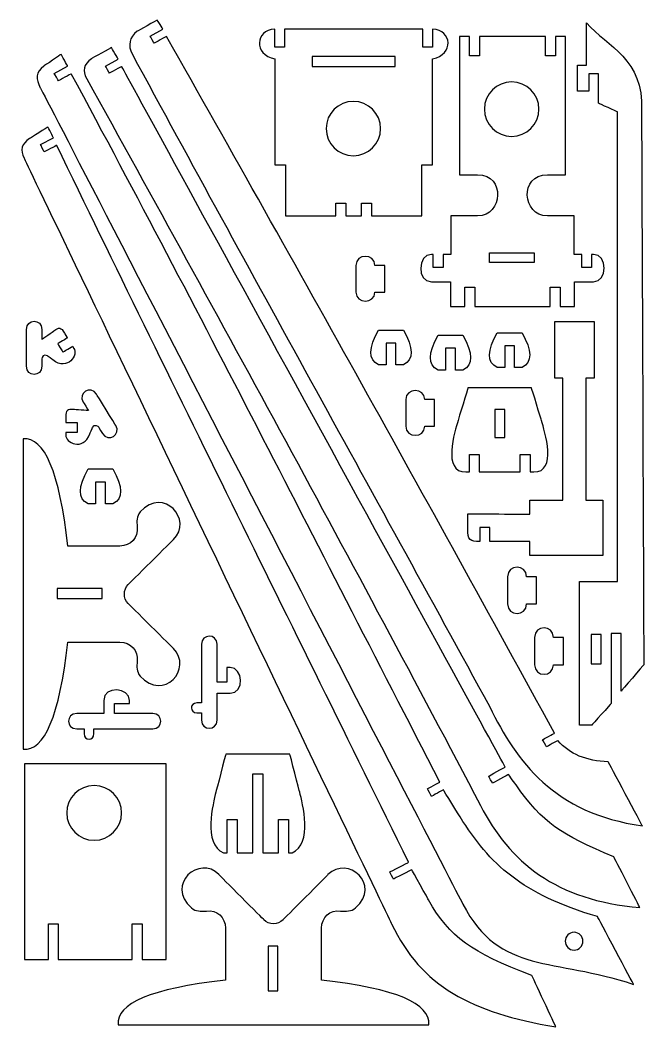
# Model space of a CAD drawing. Header units: centimetres. Extents: x -55.8 to 26.1, y 6.1 to 52.2.
# Drawn here: x -53.86 to -34.89, y 21.48 to 52.13 of the extents above; entities that cross this region are included whole.
import ezdxf

# ---------------------------------------------------------------- set-up
doc = ezdxf.new("R2010")
doc.units = ezdxf.units.CM
doc.header["$MEASUREMENT"] = 0
doc.layers.add('Camada 1', color=3, linetype='Continuous')

msp = doc.modelspace()

# ---------------------------------------------------------------- linework, layer by layer
at = {"layer": 'Camada 1', "lineweight": 25}
for points, knots in [([(-49.51553, 51.85474), (-49.51553, 51.85474), (-49.90392, 51.63954), (-49.90392, 51.63954), (-49.90392, 51.63954), (-49.90392, 51.63954), (-49.78452, 51.42407), (-49.78452, 51.42407), (-49.78452, 51.42407), (-49.78452, 51.42407), (-49.40977, 51.63171), (-49.40977, 51.63171), (-49.40977, 51.63171), (-45.41683, 44.58608), (-41.49088, 37.51394), (-37.60721, 30.42279), (-37.60721, 30.42279), (-37.60721, 30.42279), (-37.96863, 30.22257), (-37.96863, 30.22257), (-37.96863, 30.22257), (-37.96863, 30.22257), (-37.84923, 30.00709), (-37.84923, 30.00709), (-37.84923, 30.00709), (-37.84923, 30.00709), (-37.50423, 30.19818), (-37.50423, 30.19818), (-37.50423, 30.19818), (-37.13975, 29.76807), (-36.64724, 29.58469), (-35.97205, 29.54591), (-35.97205, 29.54591), (-35.97205, 29.54591), (-34.93556, 27.59988), (-34.93556, 27.59988), (-34.93556, 27.59988), (-37.6396, 27.97921), (-38.75602, 29.56108), (-39.57758, 31.22194), (-39.57758, 31.22194), (-43.20898, 37.87087), (-46.85157, 44.4421), (-50.45709, 51.10253), (-50.45709, 51.10253), (-50.58906, 51.34636), (-50.53814, 51.61748), (-50.29896, 51.78871), (-50.29896, 51.78871), (-50.29896, 51.78871), (-49.69042, 52.12722), (-49.69042, 52.12722), (-49.69042, 52.12722), (-49.69042, 52.12722), (-49.51553, 51.85474), (-49.51553, 51.85474)], [0, 0, 0, 0, 0.06666667, 0.06666667, 0.06666667, 0.06666668, 0.13333333, 0.13333333, 0.13333333, 0.13333334, 0.2, 0.2, 0.2, 0.20000001, 0.26666667, 0.26666667, 0.26666667, 0.26666668, 0.33333333, 0.33333333, 0.33333333, 0.33333334, 0.4, 0.4, 0.4, 0.40000001, 0.46666667, 0.46666667, 0.46666667, 0.46666668, 0.53333333, 0.53333333, 0.53333333, 0.53333334, 0.6, 0.6, 0.6, 0.60000001, 0.66666667, 0.66666667, 0.66666667, 0.66666668, 0.73333333, 0.73333333, 0.73333333, 0.73333334, 0.8, 0.8, 0.8, 0.80000001, 0.86666667, 0.86666667, 0.86666667, 0.86666668, 1, 1, 1, 1]), ([(-43.95653, 46.16932), (-43.95653, 46.16932), (-43.95653, 46.55163), (-43.95653, 46.55163), (-43.95653, 46.55163), (-43.95653, 46.55163), (-44.25691, 46.55163), (-44.25691, 46.55163), (-44.25691, 46.55163), (-44.25691, 46.55163), (-44.25691, 46.16932), (-44.25691, 46.16932), (-44.25691, 46.16932), (-44.25691, 46.16932), (-45.79226, 46.16932), (-45.79226, 46.16932), (-45.79226, 46.16932), (-45.79226, 46.16932), (-45.79226, 47.72311), (-45.79226, 47.72311), (-45.79226, 47.72311), (-45.79226, 47.72311), (-46.1152, 47.72311), (-46.1152, 47.72311), (-46.1152, 47.72311), (-46.1152, 47.72311), (-46.1152, 50.95306), (-46.1152, 50.95306), (-46.1152, 50.95306), (-46.77166, 51.07088), (-46.71066, 51.8277), (-46.1152, 51.85685), (-46.1152, 51.85685), (-46.1152, 51.85685), (-46.1152, 51.30459), (-46.1152, 51.30459), (-46.1152, 51.30459), (-46.1152, 51.30459), (-45.8148, 51.30459), (-45.8148, 51.30459), (-45.8148, 51.30459), (-45.8148, 51.30459), (-45.8148, 51.85685), (-45.8148, 51.85685), (-45.8148, 51.85685), (-45.8148, 51.85685), (-43.74767, 51.85685), (-43.74767, 51.85685), (-43.74767, 51.85685), (-43.74767, 51.85685), (-43.71531, 51.85685), (-43.71531, 51.85685), (-43.71531, 51.85685), (-43.71531, 51.85685), (-41.61579, 51.85685), (-41.61579, 51.85685), (-41.61579, 51.85685), (-41.61579, 51.85685), (-41.61579, 51.30459), (-41.61579, 51.30459), (-41.61579, 51.30459), (-41.61579, 51.30459), (-41.3154, 51.30459), (-41.3154, 51.30459), (-41.3154, 51.30459), (-41.3154, 51.30459), (-41.3154, 51.85685), (-41.3154, 51.85685), (-41.3154, 51.85685), (-40.71994, 51.8277), (-40.65893, 51.07133), (-41.3154, 50.9535), (-41.3154, 50.9535), (-41.3154, 50.9535), (-41.3154, 47.72311), (-41.3154, 47.72311), (-41.3154, 47.72311), (-41.3154, 47.72311), (-41.63835, 47.72311), (-41.63835, 47.72311), (-41.63835, 47.72311), (-41.63835, 47.72311), (-41.63835, 46.16932), (-41.63835, 46.16932), (-41.63835, 46.16932), (-41.63835, 46.16932), (-43.17368, 46.16932), (-43.17368, 46.16932), (-43.17368, 46.16932), (-43.17368, 46.16932), (-43.17368, 46.55163), (-43.17368, 46.55163), (-43.17368, 46.55163), (-43.17368, 46.55163), (-43.47409, 46.55163), (-43.47409, 46.55163), (-43.47409, 46.55163), (-43.47409, 46.55163), (-43.47409, 46.16932), (-43.47409, 46.16932), (-43.47409, 46.16932), (-43.47409, 46.16932), (-43.95653, 46.16932), (-43.95653, 46.16932)], [0, 0, 0, 0, 0.03703704, 0.03703704, 0.03703704, 0.03703705, 0.07407407, 0.07407407, 0.07407407, 0.07407408, 0.11111111, 0.11111111, 0.11111111, 0.11111112, 0.14814815, 0.14814815, 0.14814815, 0.14814816, 0.18518519, 0.18518519, 0.18518519, 0.1851852, 0.22222222, 0.22222222, 0.22222222, 0.22222223, 0.25925926, 0.25925926, 0.25925926, 0.25925927, 0.2962963, 0.2962963, 0.2962963, 0.29629631, 0.33333333, 0.33333333, 0.33333333, 0.33333334, 0.37037037, 0.37037037, 0.37037037, 0.37037038, 0.40740741, 0.40740741, 0.40740741, 0.40740742, 0.44444444, 0.44444444, 0.44444444, 0.44444445, 0.48148148, 0.48148148, 0.48148148, 0.48148149, 0.51851852, 0.51851852, 0.51851852, 0.51851853, 0.55555556, 0.55555556, 0.55555556, 0.55555557, 0.59259259, 0.59259259, 0.59259259, 0.5925926, 0.62962963, 0.62962963, 0.62962963, 0.62962964, 0.66666667, 0.66666667, 0.66666667, 0.66666668, 0.7037037, 0.7037037, 0.7037037, 0.70370371, 0.74074074, 0.74074074, 0.74074074, 0.74074075, 0.77777778, 0.77777778, 0.77777778, 0.77777779, 0.81481481, 0.81481481, 0.81481481, 0.81481482, 0.85185185, 0.85185185, 0.85185185, 0.85185186, 0.88888889, 0.88888889, 0.88888889, 0.8888889, 0.92592593, 0.92592593, 0.92592593, 0.92592594, 1, 1, 1, 1]), ([(-36.63528, 52.04119), (-36.63528, 52.04119), (-36.63528, 50.75909), (-36.63528, 50.75909), (-36.63528, 50.75909), (-36.63528, 50.75909), (-36.91121, 50.75909), (-36.91121, 50.75909), (-36.91121, 50.75909), (-36.91121, 50.75909), (-36.91121, 49.96633), (-36.91121, 49.96633), (-36.91121, 49.96633), (-36.91121, 49.96633), (-36.56632, 49.96633), (-36.56632, 49.96633), (-36.56632, 49.96633), (-36.56632, 49.96633), (-36.56632, 50.49251), (-36.56632, 50.49251), (-36.56632, 50.49251), (-36.56632, 50.49251), (-36.26592, 50.49251), (-36.26592, 50.49251), (-36.26592, 50.49251), (-36.26592, 50.49251), (-36.26592, 49.5947), (-36.26592, 49.5947), (-36.26592, 49.5947), (-36.26592, 49.5947), (-35.69468, 49.33609), (-35.69468, 49.33609), (-35.69468, 49.33609), (-35.69468, 49.33609), (-35.69468, 35.04298), (-35.69468, 35.04298), (-35.69468, 35.04298), (-35.69468, 35.04298), (-36.84904, 35.04298), (-36.84904, 35.04298), (-36.84904, 35.04298), (-36.84904, 35.04298), (-36.84904, 30.66378), (-36.84904, 30.66378), (-36.84904, 30.66378), (-36.84904, 30.66378), (-36.47353, 30.66378), (-36.47353, 30.66378), (-36.47353, 30.66378), (-36.47353, 30.66378), (-35.88555, 31.32566), (-35.88555, 31.32566), (-35.88555, 31.32566), (-35.88555, 31.32566), (-35.88555, 33.45882), (-35.88555, 33.45882), (-35.88555, 33.45882), (-35.88555, 33.45882), (-35.58517, 33.45882), (-35.58517, 33.45882), (-35.58517, 33.45882), (-35.58517, 33.45882), (-35.58517, 31.69581), (-35.58517, 31.69581), (-35.58517, 31.69581), (-35.58517, 31.69581), (-34.89157, 32.50147), (-34.89157, 32.50147), (-34.89157, 32.50147), (-34.89157, 32.50147), (-34.96103, 49.37356), (-34.96103, 49.37356), (-34.96103, 49.37356), (-34.8904, 50.95171), (-35.99075, 51.31098), (-36.63528, 52.04119)], [0, 0, 0, 0, 0.05, 0.05, 0.05, 0.05000001, 0.1, 0.1, 0.1, 0.10000001, 0.15, 0.15, 0.15, 0.15000001, 0.2, 0.2, 0.2, 0.20000001, 0.25, 0.25, 0.25, 0.25000001, 0.3, 0.3, 0.3, 0.30000001, 0.35, 0.35, 0.35, 0.35000001, 0.4, 0.4, 0.4, 0.40000001, 0.45, 0.45, 0.45, 0.45000001, 0.5, 0.5, 0.5, 0.50000001, 0.55, 0.55, 0.55, 0.55000001, 0.6, 0.6, 0.6, 0.60000001, 0.65, 0.65, 0.65, 0.65000001, 0.7, 0.7, 0.7, 0.70000001, 0.75, 0.75, 0.75, 0.75000001, 0.8, 0.8, 0.8, 0.80000001, 0.85, 0.85, 0.85, 0.85000001, 0.9, 0.9, 0.9, 0.90000001, 1, 1, 1, 1]), ([(-37.88127, 51.63052), (-37.88127, 51.63052), (-37.88127, 51.03754), (-37.88127, 51.03754), (-37.88127, 51.03754), (-37.88127, 51.03754), (-37.5809, 51.03754), (-37.5809, 51.03754), (-37.5809, 51.03754), (-37.5809, 51.03754), (-37.5809, 51.63052), (-37.5809, 51.63052), (-37.5809, 51.63052), (-37.5809, 51.63052), (-37.27273, 51.63052), (-37.27273, 51.63052), (-37.27273, 51.63052), (-37.27273, 51.63052), (-37.27273, 47.41976), (-37.27273, 47.41976), (-37.27273, 47.41976), (-37.27273, 47.41976), (-37.8256, 47.41976), (-37.8256, 47.41976), (-37.8256, 47.41976), (-38.67828, 47.41976), (-38.5992, 46.16895), (-37.8256, 46.16895), (-37.8256, 46.16895), (-37.8256, 46.16895), (-37.00861, 46.16895), (-37.00861, 46.16895), (-37.00861, 46.16895), (-37.00861, 46.16895), (-37.00861, 44.99714), (-37.00861, 44.99714), (-37.00861, 44.99714), (-37.00861, 44.99714), (-36.77791, 44.99714), (-36.77791, 44.99714), (-36.77791, 44.99714), (-36.77791, 44.99714), (-36.77791, 44.60011), (-36.77791, 44.60011), (-36.77791, 44.60011), (-36.77791, 44.60011), (-36.47752, 44.60011), (-36.47752, 44.60011), (-36.47752, 44.60011), (-36.47752, 44.60011), (-36.47752, 44.99714), (-36.47752, 44.99714), (-36.47752, 44.99714), (-36.47752, 44.99714), (-36.4194, 44.99714), (-36.4194, 44.99714), (-36.4194, 44.99714), (-35.99104, 44.99714), (-35.97997, 44.16325), (-36.4194, 44.16325), (-36.4194, 44.16325), (-36.4194, 44.16325), (-37.00336, 44.16325), (-37.00336, 44.16325), (-37.00336, 44.16325), (-37.00336, 44.16325), (-37.00336, 43.40703), (-37.00336, 43.40703), (-37.00336, 43.40703), (-37.00336, 43.40703), (-37.43964, 43.40703), (-37.43964, 43.40703), (-37.43964, 43.40703), (-37.43964, 43.40703), (-37.43964, 43.99998), (-37.43964, 43.99998), (-37.43964, 43.99998), (-37.43964, 43.99998), (-37.74002, 43.99998), (-37.74002, 43.99998), (-37.74002, 43.99998), (-37.74002, 43.99998), (-37.74002, 43.40703), (-37.74002, 43.40703), (-37.74002, 43.40703), (-37.74002, 43.40703), (-40.03189, 43.40703), (-40.03189, 43.40703), (-40.03189, 43.40703), (-40.03189, 43.40703), (-40.03189, 43.99998), (-40.03189, 43.99998), (-40.03189, 43.99998), (-40.03189, 43.99998), (-40.3323, 43.99998), (-40.3323, 43.99998), (-40.3323, 43.99998), (-40.3323, 43.99998), (-40.3323, 43.40703), (-40.3323, 43.40703), (-40.3323, 43.40703), (-40.3323, 43.40703), (-40.76856, 43.40703), (-40.76856, 43.40703), (-40.76856, 43.40703), (-40.76856, 43.40703), (-40.76856, 44.16325), (-40.76856, 44.16325), (-40.76856, 44.16325), (-40.76856, 44.16325), (-41.35252, 44.16325), (-41.35252, 44.16325), (-41.35252, 44.16325), (-41.79196, 44.16325), (-41.7809, 44.99714), (-41.35252, 44.99714), (-41.35252, 44.99714), (-41.35252, 44.99714), (-41.2944, 44.99714), (-41.2944, 44.99714), (-41.2944, 44.99714), (-41.2944, 44.99714), (-41.2944, 44.60011), (-41.2944, 44.60011), (-41.2944, 44.60011), (-41.2944, 44.60011), (-40.99399, 44.60011), (-40.99399, 44.60011), (-40.99399, 44.60011), (-40.99399, 44.60011), (-40.99399, 44.99714), (-40.99399, 44.99714), (-40.99399, 44.99714), (-40.99399, 44.99714), (-40.76331, 44.99714), (-40.76331, 44.99714), (-40.76331, 44.99714), (-40.76331, 44.99714), (-40.76331, 46.16895), (-40.76331, 46.16895), (-40.76331, 46.16895), (-40.76331, 46.16895), (-39.94631, 46.16895), (-39.94631, 46.16895), (-39.94631, 46.16895), (-39.17273, 46.16895), (-39.09363, 47.41976), (-39.94631, 47.41976), (-39.94631, 47.41976), (-39.94631, 47.41976), (-40.49919, 47.41976), (-40.49919, 47.41976), (-40.49919, 47.41976), (-40.49919, 47.41976), (-40.49919, 51.63052), (-40.49919, 51.63052), (-40.49919, 51.63052), (-40.49919, 51.63052), (-40.19103, 51.63052), (-40.19103, 51.63052), (-40.19103, 51.63052), (-40.19103, 51.63052), (-40.19103, 51.03754), (-40.19103, 51.03754), (-40.19103, 51.03754), (-40.19103, 51.03754), (-39.89066, 51.03754), (-39.89066, 51.03754), (-39.89066, 51.03754), (-39.89066, 51.03754), (-39.89066, 51.63052), (-39.89066, 51.63052), (-39.89066, 51.63052), (-39.89066, 51.63052), (-37.88127, 51.63052), (-37.88127, 51.63052)], [0, 0, 0, 0, 0.02222222, 0.02222222, 0.02222222, 0.02222223, 0.04444444, 0.04444444, 0.04444444, 0.04444445, 0.06666667, 0.06666667, 0.06666667, 0.06666668, 0.08888889, 0.08888889, 0.08888889, 0.0888889, 0.11111111, 0.11111111, 0.11111111, 0.11111112, 0.13333333, 0.13333333, 0.13333333, 0.13333334, 0.15555556, 0.15555556, 0.15555556, 0.15555557, 0.17777778, 0.17777778, 0.17777778, 0.17777779, 0.2, 0.2, 0.2, 0.20000001, 0.22222222, 0.22222222, 0.22222222, 0.22222223, 0.24444444, 0.24444444, 0.24444444, 0.24444445, 0.26666667, 0.26666667, 0.26666667, 0.26666668, 0.28888889, 0.28888889, 0.28888889, 0.2888889, 0.31111111, 0.31111111, 0.31111111, 0.31111112, 0.33333333, 0.33333333, 0.33333333, 0.33333334, 0.35555556, 0.35555556, 0.35555556, 0.35555557, 0.37777778, 0.37777778, 0.37777778, 0.37777779, 0.4, 0.4, 0.4, 0.40000001, 0.42222222, 0.42222222, 0.42222222, 0.42222223, 0.44444444, 0.44444444, 0.44444444, 0.44444445, 0.46666667, 0.46666667, 0.46666667, 0.46666668, 0.48888889, 0.48888889, 0.48888889, 0.4888889, 0.51111111, 0.51111111, 0.51111111, 0.51111112, 0.53333333, 0.53333333, 0.53333333, 0.53333334, 0.55555556, 0.55555556, 0.55555556, 0.55555557, 0.57777778, 0.57777778, 0.57777778, 0.57777779, 0.6, 0.6, 0.6, 0.60000001, 0.62222222, 0.62222222, 0.62222222, 0.62222223, 0.64444444, 0.64444444, 0.64444444, 0.64444445, 0.66666667, 0.66666667, 0.66666667, 0.66666668, 0.68888889, 0.68888889, 0.68888889, 0.6888889, 0.71111111, 0.71111111, 0.71111111, 0.71111112, 0.73333333, 0.73333333, 0.73333333, 0.73333334, 0.75555556, 0.75555556, 0.75555556, 0.75555557, 0.77777778, 0.77777778, 0.77777778, 0.77777779, 0.8, 0.8, 0.8, 0.80000001, 0.82222222, 0.82222222, 0.82222222, 0.82222223, 0.84444444, 0.84444444, 0.84444444, 0.84444445, 0.86666667, 0.86666667, 0.86666667, 0.86666668, 0.88888889, 0.88888889, 0.88888889, 0.8888889, 0.91111111, 0.91111111, 0.91111111, 0.91111112, 0.93333333, 0.93333333, 0.93333333, 0.93333334, 0.95555556, 0.95555556, 0.95555556, 0.95555557, 1, 1, 1, 1]), ([(-50.87836, 50.94065), (-50.87836, 50.94065), (-51.26675, 50.72545), (-51.26675, 50.72545), (-51.26675, 50.72545), (-51.26675, 50.72545), (-51.14735, 50.50997), (-51.14735, 50.50997), (-51.14735, 50.50997), (-51.14735, 50.50997), (-50.77259, 50.71762), (-50.77259, 50.71762), (-50.77259, 50.71762), (-50.77259, 50.71762), (-39.1082, 29.38923), (-39.1082, 29.38923), (-39.1082, 29.38923), (-39.1082, 29.38923), (-39.60926, 29.11157), (-39.60926, 29.11157), (-39.60926, 29.11157), (-39.60926, 29.11157), (-39.48988, 28.8961), (-39.48988, 28.8961), (-39.48988, 28.8961), (-39.48988, 28.8961), (-39.00522, 29.16461), (-39.00522, 29.16461), (-39.00522, 29.16461), (-39.00522, 29.16461), (-38.77855, 28.8443), (-38.77855, 28.8443), (-38.77855, 28.8443), (-37.95467, 27.68004), (-37.43236, 27.34124), (-35.80341, 26.65349), (-35.80341, 26.65349), (-35.80341, 26.65349), (-35.01433, 25.11684), (-35.01433, 25.11684), (-35.01433, 25.11684), (-37.5537, 25.3223), (-38.98195, 26.50132), (-39.85917, 28.22098), (-39.85917, 28.22098), (-43.75323, 35.63494), (-47.76924, 43.00001), (-51.83609, 50.34487), (-51.83609, 50.34487), (-51.97042, 50.58749), (-51.93116, 50.78108), (-51.69197, 50.9523), (-51.69197, 50.9523), (-51.69197, 50.9523), (-51.08346, 51.29082), (-51.08346, 51.29082), (-51.08346, 51.29082), (-51.08346, 51.29082), (-50.87836, 50.94065), (-50.87836, 50.94065)], [0, 0, 0, 0, 0.0625, 0.0625, 0.0625, 0.06250001, 0.125, 0.125, 0.125, 0.12500001, 0.1875, 0.1875, 0.1875, 0.18750001, 0.25, 0.25, 0.25, 0.25000001, 0.3125, 0.3125, 0.3125, 0.31250001, 0.375, 0.375, 0.375, 0.37500001, 0.4375, 0.4375, 0.4375, 0.43750001, 0.5, 0.5, 0.5, 0.50000001, 0.5625, 0.5625, 0.5625, 0.56250001, 0.625, 0.625, 0.625, 0.62500001, 0.6875, 0.6875, 0.6875, 0.68750001, 0.75, 0.75, 0.75, 0.75000001, 0.8125, 0.8125, 0.8125, 0.81250001, 0.875, 0.875, 0.875, 0.87500001, 1, 1, 1, 1]), ([(-52.41474, 50.72979), (-52.41474, 50.72979), (-52.82115, 50.506), (-52.82115, 50.506), (-52.82115, 50.506), (-52.82115, 50.506), (-52.69595, 50.27858), (-52.69595, 50.27858), (-52.69595, 50.27858), (-52.69595, 50.27858), (-52.3039, 50.49443), (-52.3039, 50.49443), (-52.3039, 50.49443), (-48.2636, 42.98118), (-45.01311, 36.52383), (-41.09586, 28.93262), (-41.09586, 28.93262), (-41.09586, 28.93262), (-41.4745, 28.7241), (-41.4745, 28.7241), (-41.4745, 28.7241), (-41.4745, 28.7241), (-41.3493, 28.4967), (-41.3493, 28.4967), (-41.3493, 28.4967), (-41.3493, 28.4967), (-40.98796, 28.69562), (-40.98796, 28.69562), (-40.98796, 28.69562), (-40.98796, 28.69562), (-40.4772, 27.87147), (-40.4772, 27.87147), (-40.4772, 27.87147), (-39.57885, 26.42189), (-38.58817, 25.51301), (-36.29889, 24.83704), (-36.29889, 24.83704), (-36.29889, 24.83704), (-35.20181, 22.77298), (-35.20181, 22.77298), (-35.20181, 22.77298), (-37.62691, 23.59846), (-39.27853, 23.05896), (-40.39343, 25.21483), (-40.39343, 25.21483), (-40.39343, 25.21483), (-53.24753, 50.07003), (-53.24753, 50.07003), (-53.24753, 50.07003), (-53.38178, 50.32965), (-53.38972, 50.54621), (-53.13714, 50.72598), (-53.13714, 50.72598), (-53.13714, 50.72598), (-52.61569, 51.08502), (-52.61569, 51.08502), (-52.61569, 51.08502), (-52.61569, 51.08502), (-52.41474, 50.72979), (-52.41474, 50.72979)], [0, 0, 0, 0, 0.0625, 0.0625, 0.0625, 0.06250001, 0.125, 0.125, 0.125, 0.12500001, 0.1875, 0.1875, 0.1875, 0.18750001, 0.25, 0.25, 0.25, 0.25000001, 0.3125, 0.3125, 0.3125, 0.31250001, 0.375, 0.375, 0.375, 0.37500001, 0.4375, 0.4375, 0.4375, 0.43750001, 0.5, 0.5, 0.5, 0.50000001, 0.5625, 0.5625, 0.5625, 0.56250001, 0.625, 0.625, 0.625, 0.62500001, 0.6875, 0.6875, 0.6875, 0.68750001, 0.75, 0.75, 0.75, 0.75000001, 0.8125, 0.8125, 0.8125, 0.81250001, 0.875, 0.875, 0.875, 0.87500001, 1, 1, 1, 1]), ([(-44.97675, 50.71589), (-44.97675, 50.71589), (-44.97675, 51.01629), (-44.97675, 51.01629), (-44.97675, 51.01629), (-44.97675, 51.01629), (-42.45383, 51.01629), (-42.45383, 51.01629), (-42.45383, 51.01629), (-42.45383, 51.01629), (-42.45383, 50.71589), (-42.45383, 50.71589), (-42.45383, 50.71589), (-42.45383, 50.71589), (-44.97675, 50.71589), (-44.97675, 50.71589)], [0, 0, 0, 0, 0.2, 0.2, 0.2, 0.20000001, 0.4, 0.4, 0.4, 0.40000001, 0.6, 0.6, 0.6, 0.60000001, 1, 1, 1, 1]), ([(-38.91137, 50.24624), (-38.45368, 50.24624), (-38.08265, 49.87521), (-38.08265, 49.41752), (-38.08265, 49.41752), (-38.08265, 48.95983), (-38.45368, 48.5888), (-38.91137, 48.5888), (-38.91137, 48.5888), (-39.36906, 48.5888), (-39.74009, 48.95983), (-39.74009, 49.41752), (-39.74009, 49.41752), (-39.74009, 49.87521), (-39.36906, 50.24624), (-38.91137, 50.24624)], [0, 0, 0, 0, 0.2, 0.2, 0.2, 0.20000001, 0.4, 0.4, 0.4, 0.40000001, 0.6, 0.6, 0.6, 0.60000001, 1, 1, 1, 1]), ([(-43.72465, 49.65466), (-43.26696, 49.65466), (-42.89592, 49.28363), (-42.89592, 48.82594), (-42.89592, 48.82594), (-42.89592, 48.36825), (-43.26696, 47.99722), (-43.72465, 47.99722), (-43.72465, 47.99722), (-44.18234, 47.99722), (-44.55337, 48.36825), (-44.55337, 48.82594), (-44.55337, 48.82594), (-44.55337, 49.28363), (-44.18234, 49.65466), (-43.72465, 49.65466)], [0, 0, 0, 0, 0.2, 0.2, 0.2, 0.20000001, 0.4, 0.4, 0.4, 0.40000001, 0.6, 0.6, 0.6, 0.60000001, 1, 1, 1, 1]), ([(-52.84561, 48.54144), (-52.84561, 48.54144), (-53.2418, 48.34095), (-53.2418, 48.34095), (-53.2418, 48.34095), (-53.2418, 48.34095), (-53.13056, 48.12115), (-53.13056, 48.12115), (-53.13056, 48.12115), (-53.13056, 48.12115), (-52.74829, 48.3146), (-52.74829, 48.3146), (-52.74829, 48.3146), (-49.21991, 41.02933), (-45.62354, 33.76154), (-42.04518, 26.48925), (-42.04518, 26.48925), (-42.04518, 26.48925), (-42.61896, 26.19885), (-42.61896, 26.19885), (-42.61896, 26.19885), (-42.61896, 26.19885), (-42.50773, 25.97905), (-42.50773, 25.97905), (-42.50773, 25.97905), (-42.50773, 25.97905), (-41.95067, 26.26093), (-41.95067, 26.26093), (-41.95067, 26.26093), (-41.95067, 26.26093), (-41.43514, 25.34349), (-41.43514, 25.34349), (-41.43514, 25.34349), (-40.79379, 24.20214), (-40.14789, 23.75639), (-38.29809, 23.04573), (-38.29809, 23.04573), (-38.29809, 23.04573), (-37.56712, 21.48056), (-37.56712, 21.48056), (-37.56712, 21.48056), (-40.15718, 21.91612), (-41.64904, 22.70772), (-42.56548, 24.61886), (-42.56548, 24.61886), (-42.56548, 24.61886), (-53.73982, 47.92157), (-53.73982, 47.92157), (-53.73982, 47.92157), (-53.85975, 48.17167), (-53.81847, 48.36104), (-53.57304, 48.52318), (-53.57304, 48.52318), (-53.57304, 48.52318), (-53.01361, 48.87331), (-53.01361, 48.87331), (-53.01361, 48.87331), (-53.01361, 48.87331), (-52.84561, 48.54144), (-52.84561, 48.54144)], [0, 0, 0, 0, 0.0625, 0.0625, 0.0625, 0.06250001, 0.125, 0.125, 0.125, 0.12500001, 0.1875, 0.1875, 0.1875, 0.18750001, 0.25, 0.25, 0.25, 0.25000001, 0.3125, 0.3125, 0.3125, 0.31250001, 0.375, 0.375, 0.375, 0.37500001, 0.4375, 0.4375, 0.4375, 0.43750001, 0.5, 0.5, 0.5, 0.50000001, 0.5625, 0.5625, 0.5625, 0.56250001, 0.625, 0.625, 0.625, 0.62500001, 0.6875, 0.6875, 0.6875, 0.68750001, 0.75, 0.75, 0.75, 0.75000001, 0.8125, 0.8125, 0.8125, 0.81250001, 0.875, 0.875, 0.875, 0.87500001, 1, 1, 1, 1]), ([(-43.07263, 44.65773), (-43.07263, 44.65773), (-42.77235, 44.65768), (-42.77235, 44.65768), (-42.77235, 44.65768), (-42.77235, 44.65768), (-42.77235, 43.85026), (-42.77235, 43.85026), (-42.77235, 43.85026), (-42.77235, 43.85026), (-43.07263, 43.85034), (-43.07263, 43.85034), (-43.07263, 43.85034), (-43.07256, 43.47878), (-43.64871, 43.47895), (-43.64879, 43.85042), (-43.64879, 43.85042), (-43.64879, 43.85042), (-43.64879, 44.65782), (-43.64879, 44.65782), (-43.64879, 44.65782), (-43.64871, 45.02928), (-43.07256, 45.02947), (-43.07263, 44.65773)], [0, 0, 0, 0, 0.14285714, 0.14285714, 0.14285714, 0.14285715, 0.28571429, 0.28571429, 0.28571429, 0.2857143, 0.42857143, 0.42857143, 0.42857143, 0.42857144, 0.57142857, 0.57142857, 0.57142857, 0.57142858, 0.71428571, 0.71428571, 0.71428571, 0.71428572, 1, 1, 1, 1]), ([(-38.22345, 44.74663), (-38.22345, 44.74663), (-38.22345, 45.04703), (-38.22345, 45.04703), (-38.22345, 45.04703), (-38.22345, 45.04703), (-39.58749, 45.04703), (-39.58749, 45.04703), (-39.58749, 45.04703), (-39.58749, 45.04703), (-39.58749, 44.74663), (-39.58749, 44.74663), (-39.58749, 44.74663), (-39.58749, 44.74663), (-38.22345, 44.74663), (-38.22345, 44.74663)], [0, 0, 0, 0, 0.2, 0.2, 0.2, 0.20000001, 0.4, 0.4, 0.4, 0.40000001, 0.6, 0.6, 0.6, 0.60000001, 1, 1, 1, 1]), ([(-52.22307, 42.13576), (-52.22307, 42.13576), (-52.26713, 42.19852), (-52.26713, 42.19852), (-52.26713, 42.19852), (-52.26713, 42.19852), (-52.55977, 42.02049), (-52.55977, 42.02049), (-52.55977, 42.02049), (-52.55977, 42.02049), (-52.71586, 42.27717), (-52.71586, 42.27717), (-52.71586, 42.27717), (-52.71586, 42.27717), (-52.42322, 42.45519), (-52.42322, 42.45519), (-52.42322, 42.45519), (-52.42322, 42.45519), (-52.51048, 42.60252), (-52.51048, 42.60252), (-52.51048, 42.60252), (-52.62035, 42.78803), (-52.6712, 42.78094), (-52.83286, 42.66841), (-52.83286, 42.66841), (-52.83286, 42.66841), (-53.19922, 42.4134), (-53.19922, 42.4134), (-53.19922, 42.4134), (-53.19922, 42.4134), (-53.19922, 42.71252), (-53.19922, 42.71252), (-53.19922, 42.71252), (-53.19922, 43.04633), (-53.6699, 43.03845), (-53.6699, 42.71252), (-53.6699, 42.71252), (-53.6699, 42.71252), (-53.6699, 41.58929), (-53.6699, 41.58929), (-53.6699, 41.58929), (-53.6699, 41.26334), (-53.19922, 41.25544), (-53.19922, 41.58929), (-53.19922, 41.58929), (-53.19922, 41.58929), (-53.19922, 41.81425), (-53.19922, 41.81425), (-53.19922, 41.81425), (-53.19922, 41.85275), (-53.15381, 41.98544), (-53.03073, 41.90588), (-53.03073, 41.90588), (-53.03073, 41.90588), (-52.86887, 41.78328), (-52.86887, 41.78328), (-52.86887, 41.78328), (-52.39677, 41.42567), (-52.08854, 41.95602), (-52.22307, 42.13576)], [0, 0, 0, 0, 0.0625, 0.0625, 0.0625, 0.06250001, 0.125, 0.125, 0.125, 0.12500001, 0.1875, 0.1875, 0.1875, 0.18750001, 0.25, 0.25, 0.25, 0.25000001, 0.3125, 0.3125, 0.3125, 0.31250001, 0.375, 0.375, 0.375, 0.37500001, 0.4375, 0.4375, 0.4375, 0.43750001, 0.5, 0.5, 0.5, 0.50000001, 0.5625, 0.5625, 0.5625, 0.56250001, 0.625, 0.625, 0.625, 0.62500001, 0.6875, 0.6875, 0.6875, 0.68750001, 0.75, 0.75, 0.75, 0.75000001, 0.8125, 0.8125, 0.8125, 0.81250001, 0.875, 0.875, 0.875, 0.87500001, 1, 1, 1, 1]), ([(-37.35028, 37.51924), (-37.35028, 37.51924), (-38.36235, 37.51924), (-38.36235, 37.51924), (-38.36235, 37.51924), (-38.36235, 37.51924), (-38.36192, 37.09143), (-38.36192, 37.09143), (-38.36192, 37.09143), (-38.36192, 37.09143), (-40.24767, 37.09484), (-40.24767, 37.09484), (-40.24767, 37.09484), (-40.24767, 37.09484), (-40.24767, 36.62799), (-40.24767, 36.62799), (-40.24767, 36.62799), (-40.24767, 36.32855), (-40.17424, 36.23183), (-39.87611, 36.25641), (-39.87611, 36.25641), (-39.87611, 36.25641), (-39.87611, 36.67967), (-39.87611, 36.67967), (-39.87611, 36.67967), (-39.87611, 36.67967), (-39.57574, 36.67967), (-39.57574, 36.67967), (-39.57574, 36.67967), (-39.57574, 36.67967), (-39.57574, 36.25641), (-39.57574, 36.25641), (-39.57574, 36.25641), (-39.57574, 36.25641), (-38.36235, 36.25641), (-38.36235, 36.25641), (-38.36235, 36.25641), (-38.36235, 36.25641), (-38.36235, 35.83117), (-38.36235, 35.83117), (-38.36235, 35.83117), (-38.36235, 35.83117), (-36.13551, 35.83117), (-36.13551, 35.83117), (-36.13551, 35.83117), (-36.13551, 35.83117), (-36.13551, 37.51924), (-36.13551, 37.51924), (-36.13551, 37.51924), (-36.13551, 37.51924), (-36.65951, 37.51924), (-36.65951, 37.51924), (-36.65951, 37.51924), (-36.65951, 37.51924), (-36.65951, 41.22846), (-36.65951, 41.22846), (-36.65951, 41.22846), (-36.65951, 41.22846), (-36.40646, 41.22846), (-36.40646, 41.22846), (-36.40646, 41.22846), (-36.40646, 41.22846), (-36.40646, 42.95582), (-36.40646, 42.95582), (-36.40646, 42.95582), (-36.40646, 42.95582), (-37.60154, 42.95582), (-37.60154, 42.95582), (-37.60154, 42.95582), (-37.60154, 42.95582), (-37.60154, 41.22846), (-37.60154, 41.22846), (-37.60154, 41.22846), (-37.60154, 41.22846), (-37.35028, 41.22846), (-37.35028, 41.22846), (-37.35028, 41.22846), (-37.35028, 41.22846), (-37.35028, 37.51924), (-37.35028, 37.51924)], [0, 0, 0, 0, 0.04761905, 0.04761905, 0.04761905, 0.04761906, 0.0952381, 0.0952381, 0.0952381, 0.09523811, 0.14285714, 0.14285714, 0.14285714, 0.14285715, 0.19047619, 0.19047619, 0.19047619, 0.1904762, 0.23809524, 0.23809524, 0.23809524, 0.23809525, 0.28571429, 0.28571429, 0.28571429, 0.2857143, 0.33333333, 0.33333333, 0.33333333, 0.33333334, 0.38095238, 0.38095238, 0.38095238, 0.38095239, 0.42857143, 0.42857143, 0.42857143, 0.42857144, 0.47619048, 0.47619048, 0.47619048, 0.47619049, 0.52380952, 0.52380952, 0.52380952, 0.52380953, 0.57142857, 0.57142857, 0.57142857, 0.57142858, 0.61904762, 0.61904762, 0.61904762, 0.61904763, 0.66666667, 0.66666667, 0.66666667, 0.66666668, 0.71428571, 0.71428571, 0.71428571, 0.71428572, 0.76190476, 0.76190476, 0.76190476, 0.76190477, 0.80952381, 0.80952381, 0.80952381, 0.80952382, 0.85714286, 0.85714286, 0.85714286, 0.85714287, 0.9047619, 0.9047619, 0.9047619, 0.90476191, 1, 1, 1, 1]), ([(-42.43069, 41.63406), (-42.43069, 41.63406), (-42.20215, 41.63406), (-42.20215, 41.63406), (-42.20215, 41.63406), (-41.87919, 41.78564), (-41.90358, 42.15338), (-42.20215, 42.69165), (-42.20215, 42.69165), (-42.20215, 42.69165), (-42.95953, 42.69165), (-42.95953, 42.69165), (-42.95953, 42.69165), (-43.25811, 42.15338), (-43.2825, 41.78564), (-42.95953, 41.63406), (-42.95953, 41.63406), (-42.95953, 41.63406), (-42.73098, 41.63406), (-42.73098, 41.63406), (-42.73098, 41.63406), (-42.73098, 41.63406), (-42.73098, 42.29446), (-42.73098, 42.29446), (-42.73098, 42.29446), (-42.73098, 42.29446), (-42.43069, 42.29446), (-42.43069, 42.29446), (-42.43069, 42.29446), (-42.43069, 42.29446), (-42.43069, 41.63406), (-42.43069, 41.63406)], [0, 0, 0, 0, 0.11111111, 0.11111111, 0.11111111, 0.11111112, 0.22222222, 0.22222222, 0.22222222, 0.22222223, 0.33333333, 0.33333333, 0.33333333, 0.33333334, 0.44444444, 0.44444444, 0.44444444, 0.44444445, 0.55555556, 0.55555556, 0.55555556, 0.55555557, 0.66666667, 0.66666667, 0.66666667, 0.66666668, 0.77777778, 0.77777778, 0.77777778, 0.77777779, 1, 1, 1, 1]), ([(-38.8231, 41.55385), (-38.8231, 41.55385), (-38.59456, 41.55385), (-38.59456, 41.55385), (-38.59456, 41.55385), (-38.27161, 41.70542), (-38.296, 42.07315), (-38.59456, 42.61144), (-38.59456, 42.61144), (-38.59456, 42.61144), (-39.35195, 42.61144), (-39.35195, 42.61144), (-39.35195, 42.61144), (-39.65051, 42.07315), (-39.6749, 41.70542), (-39.35195, 41.55385), (-39.35195, 41.55385), (-39.35195, 41.55385), (-39.1234, 41.55385), (-39.1234, 41.55385), (-39.1234, 41.55385), (-39.1234, 41.55385), (-39.1234, 42.21424), (-39.1234, 42.21424), (-39.1234, 42.21424), (-39.1234, 42.21424), (-38.8231, 42.21424), (-38.8231, 42.21424), (-38.8231, 42.21424), (-38.8231, 42.21424), (-38.8231, 41.55385), (-38.8231, 41.55385)], [0, 0, 0, 0, 0.11111111, 0.11111111, 0.11111111, 0.11111112, 0.22222222, 0.22222222, 0.22222222, 0.22222223, 0.33333333, 0.33333333, 0.33333333, 0.33333334, 0.44444444, 0.44444444, 0.44444444, 0.44444445, 0.55555556, 0.55555556, 0.55555556, 0.55555557, 0.66666667, 0.66666667, 0.66666667, 0.66666668, 0.77777778, 0.77777778, 0.77777778, 0.77777779, 1, 1, 1, 1]), ([(-40.62047, 41.47616), (-40.62047, 41.47616), (-40.39192, 41.47616), (-40.39192, 41.47616), (-40.39192, 41.47616), (-40.06896, 41.62773), (-40.09334, 41.99546), (-40.39192, 42.53373), (-40.39192, 42.53373), (-40.39192, 42.53373), (-41.1493, 42.53373), (-41.1493, 42.53373), (-41.1493, 42.53373), (-41.44787, 41.99546), (-41.47227, 41.62773), (-41.1493, 41.47616), (-41.1493, 41.47616), (-41.1493, 41.47616), (-40.92076, 41.47616), (-40.92076, 41.47616), (-40.92076, 41.47616), (-40.92076, 41.47616), (-40.92076, 42.13655), (-40.92076, 42.13655), (-40.92076, 42.13655), (-40.92076, 42.13655), (-40.62047, 42.13655), (-40.62047, 42.13655), (-40.62047, 42.13655), (-40.62047, 42.13655), (-40.62047, 41.47616), (-40.62047, 41.47616)], [0, 0, 0, 0, 0.11111111, 0.11111111, 0.11111111, 0.11111112, 0.22222222, 0.22222222, 0.22222222, 0.22222223, 0.33333333, 0.33333333, 0.33333333, 0.33333334, 0.44444444, 0.44444444, 0.44444444, 0.44444445, 0.55555556, 0.55555556, 0.55555556, 0.55555557, 0.66666667, 0.66666667, 0.66666667, 0.66666668, 0.77777778, 0.77777778, 0.77777778, 0.77777779, 1, 1, 1, 1]), ([(-52.47169, 39.49848), (-52.47169, 39.49848), (-52.46685, 39.57503), (-52.46685, 39.57503), (-52.46685, 39.57503), (-52.46685, 39.57503), (-52.12433, 39.57588), (-52.12433, 39.57588), (-52.12433, 39.57588), (-52.12433, 39.57588), (-52.12515, 39.87629), (-52.12515, 39.87629), (-52.12515, 39.87629), (-52.12515, 39.87629), (-52.46768, 39.8754), (-52.46768, 39.8754), (-52.46768, 39.8754), (-52.46768, 39.8754), (-52.47011, 40.04664), (-52.47011, 40.04664), (-52.47011, 40.04664), (-52.47321, 40.26221), (-52.42613, 40.28271), (-52.22951, 40.27107), (-52.22951, 40.27107), (-52.22951, 40.27107), (-51.78394, 40.24475), (-51.78394, 40.24475), (-51.78394, 40.24475), (-51.78394, 40.24475), (-51.94004, 40.49989), (-51.94004, 40.49989), (-51.94004, 40.49989), (-52.11424, 40.78465), (-51.70863, 41.02357), (-51.53853, 40.74553), (-51.53853, 40.74553), (-51.53853, 40.74553), (-50.95235, 39.7874), (-50.95235, 39.7874), (-50.95235, 39.7874), (-50.78225, 39.50937), (-51.17961, 39.25699), (-51.35384, 39.54176), (-51.35384, 39.54176), (-51.35384, 39.54176), (-51.47123, 39.73366), (-51.47123, 39.73366), (-51.47123, 39.73366), (-51.49133, 39.76652), (-51.59932, 39.85599), (-51.66277, 39.72389), (-51.66277, 39.72389), (-51.66277, 39.72389), (-51.73685, 39.53486), (-51.73685, 39.53486), (-51.73685, 39.53486), (-51.95294, 38.9834), (-52.49265, 39.27495), (-52.47169, 39.49848)], [0, 0, 0, 0, 0.0625, 0.0625, 0.0625, 0.06250001, 0.125, 0.125, 0.125, 0.12500001, 0.1875, 0.1875, 0.1875, 0.18750001, 0.25, 0.25, 0.25, 0.25000001, 0.3125, 0.3125, 0.3125, 0.31250001, 0.375, 0.375, 0.375, 0.37500001, 0.4375, 0.4375, 0.4375, 0.43750001, 0.5, 0.5, 0.5, 0.50000001, 0.5625, 0.5625, 0.5625, 0.56250001, 0.625, 0.625, 0.625, 0.62500001, 0.6875, 0.6875, 0.6875, 0.68750001, 0.75, 0.75, 0.75, 0.75000001, 0.8125, 0.8125, 0.8125, 0.81250001, 0.875, 0.875, 0.875, 0.87500001, 1, 1, 1, 1]), ([(-41.5547, 40.57512), (-41.5547, 40.57512), (-41.2544, 40.57506), (-41.2544, 40.57506), (-41.2544, 40.57506), (-41.2544, 40.57506), (-41.2544, 39.76765), (-41.2544, 39.76765), (-41.2544, 39.76765), (-41.2544, 39.76765), (-41.5547, 39.76772), (-41.5547, 39.76772), (-41.5547, 39.76772), (-41.55463, 39.39617), (-42.13078, 39.39634), (-42.13086, 39.76781), (-42.13086, 39.76781), (-42.13086, 39.76781), (-42.13086, 40.5752), (-42.13086, 40.5752), (-42.13086, 40.5752), (-42.13078, 40.94668), (-41.55463, 40.94685), (-41.5547, 40.57512)], [0, 0, 0, 0, 0.14285714, 0.14285714, 0.14285714, 0.14285715, 0.28571429, 0.28571429, 0.28571429, 0.2857143, 0.42857143, 0.42857143, 0.42857143, 0.42857144, 0.57142857, 0.57142857, 0.57142857, 0.57142858, 0.71428571, 0.71428571, 0.71428571, 0.71428572, 1, 1, 1, 1]), ([(-39.89707, 38.3719), (-39.89707, 38.3719), (-39.89707, 38.90818), (-39.89707, 38.90818), (-39.89707, 38.90818), (-39.89707, 38.90818), (-40.19746, 38.90818), (-40.19746, 38.90818), (-40.19746, 38.90818), (-40.19746, 38.90818), (-40.19746, 38.3719), (-40.19746, 38.3719), (-40.19746, 38.3719), (-40.19746, 38.3719), (-40.30831, 38.3719), (-40.30831, 38.3719), (-40.30831, 38.3719), (-41.03133, 38.3571), (-40.63987, 39.61547), (-40.54042, 39.94232), (-40.54042, 39.94232), (-40.54042, 39.94232), (-40.23974, 40.93052), (-40.23974, 40.93052), (-40.23974, 40.93052), (-40.23974, 40.93052), (-38.30601, 40.93052), (-38.30601, 40.93052), (-38.30601, 40.93052), (-38.30601, 40.93052), (-38.00534, 39.94232), (-38.00534, 39.94232), (-38.00534, 39.94232), (-37.90588, 39.61549), (-37.51442, 38.3571), (-38.23744, 38.3719), (-38.23744, 38.3719), (-38.23744, 38.3719), (-38.3483, 38.3719), (-38.3483, 38.3719), (-38.3483, 38.3719), (-38.3483, 38.3719), (-38.3483, 38.90818), (-38.3483, 38.90818), (-38.3483, 38.90818), (-38.3483, 38.90818), (-38.64868, 38.90818), (-38.64868, 38.90818), (-38.64868, 38.90818), (-38.64868, 38.90818), (-38.64868, 38.3719), (-38.64868, 38.3719), (-38.64868, 38.3719), (-38.64868, 38.3719), (-39.89707, 38.3719), (-39.89707, 38.3719)], [0, 0, 0, 0, 0.06666667, 0.06666667, 0.06666667, 0.06666668, 0.13333333, 0.13333333, 0.13333333, 0.13333334, 0.2, 0.2, 0.2, 0.20000001, 0.26666667, 0.26666667, 0.26666667, 0.26666668, 0.33333333, 0.33333333, 0.33333333, 0.33333334, 0.4, 0.4, 0.4, 0.40000001, 0.46666667, 0.46666667, 0.46666667, 0.46666668, 0.53333333, 0.53333333, 0.53333333, 0.53333334, 0.6, 0.6, 0.6, 0.60000001, 0.66666667, 0.66666667, 0.66666667, 0.66666668, 0.73333333, 0.73333333, 0.73333333, 0.73333334, 0.8, 0.8, 0.8, 0.80000001, 0.86666667, 0.86666667, 0.86666667, 0.86666668, 1, 1, 1, 1]), ([(-39.42303, 39.4222), (-39.42303, 39.4222), (-39.42303, 40.27684), (-39.42303, 40.27684), (-39.42303, 40.27684), (-39.42303, 40.27684), (-39.12273, 40.27684), (-39.12273, 40.27684), (-39.12273, 40.27684), (-39.12273, 40.27684), (-39.12273, 39.4222), (-39.12273, 39.4222), (-39.12273, 39.4222), (-39.12273, 39.4222), (-39.42303, 39.4222), (-39.42303, 39.4222)], [0, 0, 0, 0, 0.2, 0.2, 0.2, 0.20000001, 0.4, 0.4, 0.4, 0.40000001, 0.6, 0.6, 0.6, 0.60000001, 1, 1, 1, 1]), ([(-50.57253, 34.94867), (-50.72755, 34.7946), (-50.7317, 34.5241), (-50.57253, 34.36591), (-50.57253, 34.36591), (-50.57253, 34.36591), (-49.19797, 32.99965), (-49.19797, 32.99965), (-49.19797, 32.99965), (-48.59504, 32.40038), (-49.49528, 31.35658), (-50.21003, 32.16032), (-50.21003, 32.16032), (-50.32946, 32.29463), (-50.30501, 32.44229), (-50.30501, 32.62214), (-50.30501, 32.62214), (-50.24592, 32.92706), (-50.50432, 33.19617), (-50.82729, 33.19617), (-50.82729, 33.19617), (-50.82729, 33.19617), (-52.41132, 33.19617), (-52.41132, 33.19617), (-52.41132, 33.19617), (-52.66395, 30.92541), (-53.12266, 29.87895), (-53.76659, 29.93313), (-53.76659, 29.93313), (-53.76659, 29.93313), (-53.76659, 39.38144), (-53.76659, 39.38144), (-53.76659, 39.38144), (-53.12266, 39.43562), (-52.66395, 38.38917), (-52.41132, 36.11839), (-52.41132, 36.11839), (-52.41132, 36.11839), (-50.82729, 36.11839), (-50.82729, 36.11839), (-50.82729, 36.11839), (-50.50432, 36.11839), (-50.24592, 36.38751), (-50.30501, 36.69244), (-50.30501, 36.69244), (-50.30501, 36.87228), (-50.32947, 37.01992), (-50.21003, 37.15425), (-50.21003, 37.15425), (-49.49526, 37.95803), (-48.58316, 36.90205), (-49.19797, 36.31492), (-49.19797, 36.31492), (-49.19797, 36.31492), (-50.57253, 34.94867), (-50.57253, 34.94867)], [0, 0, 0, 0, 0.06666667, 0.06666667, 0.06666667, 0.06666668, 0.13333333, 0.13333333, 0.13333333, 0.13333334, 0.2, 0.2, 0.2, 0.20000001, 0.26666667, 0.26666667, 0.26666667, 0.26666668, 0.33333333, 0.33333333, 0.33333333, 0.33333334, 0.4, 0.4, 0.4, 0.40000001, 0.46666667, 0.46666667, 0.46666667, 0.46666668, 0.53333333, 0.53333333, 0.53333333, 0.53333334, 0.6, 0.6, 0.6, 0.60000001, 0.66666667, 0.66666667, 0.66666667, 0.66666668, 0.73333333, 0.73333333, 0.73333333, 0.73333334, 0.8, 0.8, 0.8, 0.80000001, 0.86666667, 0.86666667, 0.86666667, 0.86666668, 1, 1, 1, 1]), ([(-51.26518, 37.40603), (-51.26518, 37.40603), (-51.03663, 37.40603), (-51.03663, 37.40603), (-51.03663, 37.40603), (-50.71367, 37.55761), (-50.73806, 37.92533), (-51.03663, 38.4636), (-51.03663, 38.4636), (-51.03663, 38.4636), (-51.79402, 38.4636), (-51.79402, 38.4636), (-51.79402, 38.4636), (-52.09259, 37.92533), (-52.11697, 37.55761), (-51.79402, 37.40603), (-51.79402, 37.40603), (-51.79402, 37.40603), (-51.56548, 37.40603), (-51.56548, 37.40603), (-51.56548, 37.40603), (-51.56548, 37.40603), (-51.56548, 38.06641), (-51.56548, 38.06641), (-51.56548, 38.06641), (-51.56548, 38.06641), (-51.26518, 38.06641), (-51.26518, 38.06641), (-51.26518, 38.06641), (-51.26518, 38.06641), (-51.26518, 37.40603), (-51.26518, 37.40603)], [0, 0, 0, 0, 0.11111111, 0.11111111, 0.11111111, 0.11111112, 0.22222222, 0.22222222, 0.22222222, 0.22222223, 0.33333333, 0.33333333, 0.33333333, 0.33333334, 0.44444444, 0.44444444, 0.44444444, 0.44444445, 0.55555556, 0.55555556, 0.55555556, 0.55555557, 0.66666667, 0.66666667, 0.66666667, 0.66666668, 0.77777778, 0.77777778, 0.77777778, 0.77777779, 1, 1, 1, 1]), ([(-38.45741, 35.18302), (-38.45741, 35.18302), (-38.15711, 35.18293), (-38.15711, 35.18293), (-38.15711, 35.18293), (-38.15711, 35.18293), (-38.15711, 34.35531), (-38.15711, 34.35531), (-38.15711, 34.35531), (-38.15711, 34.35531), (-38.45741, 34.3554), (-38.45741, 34.3554), (-38.45741, 34.3554), (-38.45733, 33.96448), (-39.0335, 33.96466), (-39.03357, 34.35547), (-39.03357, 34.35547), (-39.03357, 34.35547), (-39.03357, 35.18309), (-39.03357, 35.18309), (-39.03357, 35.18309), (-39.0335, 35.5739), (-38.45733, 35.57407), (-38.45741, 35.18302)], [0, 0, 0, 0, 0.14285714, 0.14285714, 0.14285714, 0.14285715, 0.28571429, 0.28571429, 0.28571429, 0.2857143, 0.42857143, 0.42857143, 0.42857143, 0.42857144, 0.57142857, 0.57142857, 0.57142857, 0.57142858, 0.71428571, 0.71428571, 0.71428571, 0.71428572, 1, 1, 1, 1]), ([(-52.7342, 34.82147), (-52.7342, 34.82147), (-51.37024, 34.82147), (-51.37024, 34.82147), (-51.37024, 34.82147), (-51.37024, 34.82147), (-51.37024, 34.52108), (-51.37024, 34.52108), (-51.37024, 34.52108), (-51.37024, 34.52108), (-52.7342, 34.52108), (-52.7342, 34.52108), (-52.7342, 34.52108), (-52.7342, 34.52108), (-52.7342, 34.82147), (-52.7342, 34.82147)], [0, 0, 0, 0, 0.2, 0.2, 0.2, 0.20000001, 0.4, 0.4, 0.4, 0.40000001, 0.6, 0.6, 0.6, 0.60000001, 1, 1, 1, 1]), ([(-37.63911, 33.33396), (-37.63911, 33.33396), (-37.33882, 33.33389), (-37.33882, 33.33389), (-37.33882, 33.33389), (-37.33882, 33.33389), (-37.33882, 32.50628), (-37.33882, 32.50628), (-37.33882, 32.50628), (-37.33882, 32.50628), (-37.63911, 32.50635), (-37.63911, 32.50635), (-37.63911, 32.50635), (-37.63903, 32.11543), (-38.21518, 32.11562), (-38.21525, 32.50643), (-38.21525, 32.50643), (-38.21525, 32.50643), (-38.21525, 33.33404), (-38.21525, 33.33404), (-38.21525, 33.33404), (-38.21518, 33.72486), (-37.63903, 33.72504), (-37.63911, 33.33396)], [0, 0, 0, 0, 0.14285714, 0.14285714, 0.14285714, 0.14285715, 0.28571429, 0.28571429, 0.28571429, 0.2857143, 0.42857143, 0.42857143, 0.42857143, 0.42857144, 0.57142857, 0.57142857, 0.57142857, 0.57142858, 0.71428571, 0.71428571, 0.71428571, 0.71428572, 1, 1, 1, 1]), ([(-47.87228, 33.12725), (-47.87228, 33.12725), (-47.87228, 31.97029), (-47.87228, 31.97029), (-47.87228, 31.97029), (-47.87228, 31.97029), (-47.57191, 31.97029), (-47.57191, 31.97029), (-47.57191, 31.97029), (-47.57191, 31.97029), (-47.57191, 32.42428), (-47.57191, 32.42428), (-47.57191, 32.42428), (-47.57191, 32.42428), (-47.47335, 32.42428), (-47.47335, 32.42428), (-47.47335, 32.42428), (-47.08416, 32.42428), (-47.01584, 31.64016), (-47.47335, 31.64016), (-47.47335, 31.64016), (-47.47335, 31.64016), (-47.87228, 31.64016), (-47.87228, 31.64016), (-47.87228, 31.64016), (-47.87228, 31.64016), (-47.87228, 30.81663), (-47.87228, 30.81663), (-47.87228, 30.81663), (-47.87228, 30.4828), (-48.34297, 30.49069), (-48.34297, 30.81663), (-48.34297, 30.81663), (-48.34297, 30.81663), (-48.34297, 31.04065), (-48.34297, 31.04065), (-48.34297, 31.04065), (-48.34297, 31.04065), (-48.48734, 31.04065), (-48.48734, 31.04065), (-48.48734, 31.04065), (-48.7047, 31.04065), (-48.71218, 31.34104), (-48.48734, 31.34104), (-48.48734, 31.34104), (-48.48734, 31.34104), (-48.34297, 31.34104), (-48.34297, 31.34104), (-48.34297, 31.34104), (-48.34297, 31.34104), (-48.34297, 33.12725), (-48.34297, 33.12725), (-48.34297, 33.12725), (-48.34297, 33.45318), (-47.87228, 33.4611), (-47.87228, 33.12725)], [0, 0, 0, 0, 0.06666667, 0.06666667, 0.06666667, 0.06666668, 0.13333333, 0.13333333, 0.13333333, 0.13333334, 0.2, 0.2, 0.2, 0.20000001, 0.26666667, 0.26666667, 0.26666667, 0.26666668, 0.33333333, 0.33333333, 0.33333333, 0.33333334, 0.4, 0.4, 0.4, 0.40000001, 0.46666667, 0.46666667, 0.46666667, 0.46666668, 0.53333333, 0.53333333, 0.53333333, 0.53333334, 0.6, 0.6, 0.6, 0.60000001, 0.66666667, 0.66666667, 0.66666667, 0.66666668, 0.73333333, 0.73333333, 0.73333333, 0.73333334, 0.8, 0.8, 0.8, 0.80000001, 0.86666667, 0.86666667, 0.86666667, 0.86666668, 1, 1, 1, 1]), ([(-36.48974, 32.53663), (-36.48974, 32.53663), (-36.48974, 33.42231), (-36.48974, 33.42231), (-36.48974, 33.42231), (-36.48974, 33.42231), (-36.18935, 33.42231), (-36.18935, 33.42231), (-36.18935, 33.42231), (-36.18935, 33.42231), (-36.18935, 32.53663), (-36.18935, 32.53663), (-36.18935, 32.53663), (-36.18935, 32.53663), (-36.48974, 32.53663), (-36.48974, 32.53663)], [0, 0, 0, 0, 0.2, 0.2, 0.2, 0.20000001, 0.4, 0.4, 0.4, 0.40000001, 0.6, 0.6, 0.6, 0.60000001, 1, 1, 1, 1]), ([(-51.9156, 30.55057), (-51.9156, 30.55057), (-52.13962, 30.55057), (-52.13962, 30.55057), (-52.13962, 30.55057), (-52.46557, 30.55057), (-52.47345, 31.02125), (-52.13962, 31.02125), (-52.13962, 31.02125), (-52.13962, 31.02125), (-51.31609, 31.02125), (-51.31609, 31.02125), (-51.31609, 31.02125), (-51.31609, 31.02125), (-51.31609, 31.42019), (-51.31609, 31.42019), (-51.31609, 31.42019), (-51.31609, 31.8777), (-50.53197, 31.80938), (-50.53197, 31.42019), (-50.53197, 31.42019), (-50.53197, 31.42019), (-50.53197, 31.32164), (-50.53197, 31.32164), (-50.53197, 31.32164), (-50.53197, 31.32164), (-50.98597, 31.32164), (-50.98597, 31.32164), (-50.98597, 31.32164), (-50.98597, 31.32164), (-50.98597, 31.02125), (-50.98597, 31.02125), (-50.98597, 31.02125), (-50.98597, 31.02125), (-49.82901, 31.02125), (-49.82901, 31.02125), (-49.82901, 31.02125), (-49.49516, 31.02125), (-49.50307, 30.55057), (-49.82901, 30.55057), (-49.82901, 30.55057), (-49.82901, 30.55057), (-51.6152, 30.55057), (-51.6152, 30.55057), (-51.6152, 30.55057), (-51.6152, 30.55057), (-51.6152, 30.4062), (-51.6152, 30.4062), (-51.6152, 30.4062), (-51.6152, 30.18136), (-51.9156, 30.18884), (-51.9156, 30.4062), (-51.9156, 30.4062), (-51.9156, 30.4062), (-51.9156, 30.55057), (-51.9156, 30.55057)], [0, 0, 0, 0, 0.06666667, 0.06666667, 0.06666667, 0.06666668, 0.13333333, 0.13333333, 0.13333333, 0.13333334, 0.2, 0.2, 0.2, 0.20000001, 0.26666667, 0.26666667, 0.26666667, 0.26666668, 0.33333333, 0.33333333, 0.33333333, 0.33333334, 0.4, 0.4, 0.4, 0.40000001, 0.46666667, 0.46666667, 0.46666667, 0.46666668, 0.53333333, 0.53333333, 0.53333333, 0.53333334, 0.6, 0.6, 0.6, 0.60000001, 0.66666667, 0.66666667, 0.66666667, 0.66666668, 0.73333333, 0.73333333, 0.73333333, 0.73333334, 0.8, 0.8, 0.8, 0.80000001, 0.86666667, 0.86666667, 0.86666667, 0.86666668, 1, 1, 1, 1]), ([(-46.78169, 26.77861), (-46.78169, 26.77861), (-47.26298, 26.77861), (-47.26298, 26.77861), (-47.26298, 26.77861), (-47.26298, 26.77861), (-47.26298, 27.78907), (-47.26298, 27.78907), (-47.26298, 27.78907), (-47.26298, 27.78907), (-47.56337, 27.78907), (-47.56337, 27.78907), (-47.56337, 27.78907), (-47.56337, 27.78907), (-47.56337, 26.77861), (-47.56337, 26.77861), (-47.56337, 26.77861), (-47.56337, 26.77861), (-47.67422, 26.77861), (-47.67422, 26.77861), (-47.67422, 26.77861), (-48.3102, 27.04381), (-47.989, 28.30571), (-47.90633, 28.6251), (-47.90633, 28.6251), (-47.90633, 28.6251), (-47.60565, 29.78701), (-47.60565, 29.78701), (-47.60565, 29.78701), (-47.60565, 29.78701), (-45.65744, 29.78701), (-45.65744, 29.78701), (-45.65744, 29.78701), (-45.65744, 29.78701), (-45.35676, 28.6251), (-45.35676, 28.6251), (-45.35676, 28.6251), (-45.2741, 28.30571), (-44.95289, 27.04381), (-45.58886, 26.77861), (-45.58886, 26.77861), (-45.58886, 26.77861), (-45.69972, 26.77861), (-45.69972, 26.77861), (-45.69972, 26.77861), (-45.69972, 26.77861), (-45.69972, 27.78907), (-45.69972, 27.78907), (-45.69972, 27.78907), (-45.69972, 27.78907), (-46.00011, 27.78907), (-46.00011, 27.78907), (-46.00011, 27.78907), (-46.00011, 27.78907), (-46.00011, 26.77861), (-46.00011, 26.77861), (-46.00011, 26.77861), (-46.00011, 26.77861), (-46.48139, 26.77861), (-46.48139, 26.77861), (-46.48139, 26.77861), (-46.48139, 26.77861), (-46.48139, 29.18606), (-46.48139, 29.18606), (-46.48139, 29.18606), (-46.48139, 29.18606), (-46.78169, 29.18606), (-46.78169, 29.18606), (-46.78169, 29.18606), (-46.78169, 29.18606), (-46.78169, 26.77861), (-46.78169, 26.77861)], [0, 0, 0, 0, 0.05263158, 0.05263158, 0.05263158, 0.05263159, 0.10526316, 0.10526316, 0.10526316, 0.10526317, 0.15789474, 0.15789474, 0.15789474, 0.15789475, 0.21052632, 0.21052632, 0.21052632, 0.21052633, 0.26315789, 0.26315789, 0.26315789, 0.2631579, 0.31578947, 0.31578947, 0.31578947, 0.31578948, 0.36842105, 0.36842105, 0.36842105, 0.36842106, 0.42105263, 0.42105263, 0.42105263, 0.42105264, 0.47368421, 0.47368421, 0.47368421, 0.47368422, 0.52631579, 0.52631579, 0.52631579, 0.5263158, 0.57894737, 0.57894737, 0.57894737, 0.57894738, 0.63157895, 0.63157895, 0.63157895, 0.63157896, 0.68421053, 0.68421053, 0.68421053, 0.68421054, 0.73684211, 0.73684211, 0.73684211, 0.73684212, 0.78947368, 0.78947368, 0.78947368, 0.78947369, 0.84210526, 0.84210526, 0.84210526, 0.84210527, 0.89473684, 0.89473684, 0.89473684, 0.89473685, 1, 1, 1, 1]), ([(-52.69985, 23.52999), (-52.69985, 23.52999), (-52.69985, 24.61523), (-52.69985, 24.61523), (-52.69985, 24.61523), (-52.69985, 24.61523), (-53.00023, 24.61523), (-53.00023, 24.61523), (-53.00023, 24.61523), (-53.00023, 24.61523), (-53.00023, 23.52999), (-53.00023, 23.52999), (-53.00023, 23.52999), (-53.00023, 23.52999), (-53.72971, 23.52999), (-53.72971, 23.52999), (-53.72971, 23.52999), (-53.72971, 23.52999), (-53.72971, 29.492), (-53.72971, 29.492), (-53.72971, 29.492), (-53.72971, 29.492), (-49.42205, 29.492), (-49.42205, 29.492), (-49.42205, 29.492), (-49.42205, 29.492), (-49.42205, 23.52999), (-49.42205, 23.52999), (-49.42205, 23.52999), (-49.42205, 23.52999), (-50.15152, 23.52999), (-50.15152, 23.52999), (-50.15152, 23.52999), (-50.15152, 23.52999), (-50.15152, 24.61523), (-50.15152, 24.61523), (-50.15152, 24.61523), (-50.15152, 24.61523), (-50.4519, 24.61523), (-50.4519, 24.61523), (-50.4519, 24.61523), (-50.4519, 24.61523), (-50.4519, 23.52999), (-50.4519, 23.52999), (-50.4519, 23.52999), (-50.4519, 23.52999), (-52.69985, 23.52999), (-52.69985, 23.52999)], [0, 0, 0, 0, 0.07692308, 0.07692308, 0.07692308, 0.07692309, 0.15384615, 0.15384615, 0.15384615, 0.15384616, 0.23076923, 0.23076923, 0.23076923, 0.23076924, 0.30769231, 0.30769231, 0.30769231, 0.30769232, 0.38461538, 0.38461538, 0.38461538, 0.38461539, 0.46153846, 0.46153846, 0.46153846, 0.46153847, 0.53846154, 0.53846154, 0.53846154, 0.53846155, 0.61538462, 0.61538462, 0.61538462, 0.61538463, 0.69230769, 0.69230769, 0.69230769, 0.6923077, 0.76923077, 0.76923077, 0.76923077, 0.76923078, 0.84615385, 0.84615385, 0.84615385, 0.84615386, 1, 1, 1, 1]), ([(-51.60793, 28.82676), (-51.14738, 28.82676), (-50.77404, 28.45343), (-50.77404, 27.99288), (-50.77404, 27.99288), (-50.77404, 27.53234), (-51.14738, 27.15899), (-51.60793, 27.15899), (-51.60793, 27.15899), (-52.06847, 27.15899), (-52.44182, 27.53234), (-52.44182, 27.99288), (-52.44182, 27.99288), (-52.44182, 28.45343), (-52.06847, 28.82676), (-51.60793, 28.82676)], [0, 0, 0, 0, 0.2, 0.2, 0.2, 0.20000001, 0.4, 0.4, 0.4, 0.40000001, 0.6, 0.6, 0.6, 0.60000001, 1, 1, 1, 1]), ([(-46.44725, 24.73979), (-46.29317, 24.58477), (-46.02268, 24.58062), (-45.86449, 24.73979), (-45.86449, 24.73979), (-45.86449, 24.73979), (-44.49826, 26.11436), (-44.49826, 26.11436), (-44.49826, 26.11436), (-43.89897, 26.71729), (-42.85516, 25.81704), (-43.65892, 25.1023), (-43.65892, 25.1023), (-43.79321, 24.98287), (-43.94089, 25.0073), (-44.12073, 25.0073), (-44.12073, 25.0073), (-44.42565, 25.06639), (-44.69476, 24.80799), (-44.69476, 24.48502), (-44.69476, 24.48502), (-44.69476, 24.48502), (-44.69476, 22.90101), (-44.69476, 22.90101), (-44.69476, 22.90101), (-42.424, 22.64835), (-41.37754, 22.18966), (-41.43171, 21.54572), (-41.43171, 21.54572), (-41.43171, 21.54572), (-50.88003, 21.54572), (-50.88003, 21.54572), (-50.88003, 21.54572), (-50.93421, 22.18966), (-49.88776, 22.64835), (-47.61699, 22.90101), (-47.61699, 22.90101), (-47.61699, 22.90101), (-47.61699, 24.48502), (-47.61699, 24.48502), (-47.61699, 24.48502), (-47.61699, 24.80799), (-47.8861, 25.06639), (-48.19103, 25.0073), (-48.19103, 25.0073), (-48.37087, 25.0073), (-48.51852, 24.98284), (-48.65283, 25.1023), (-48.65283, 25.1023), (-49.45661, 25.81706), (-48.40064, 26.72915), (-47.81351, 26.11436), (-47.81351, 26.11436), (-47.81351, 26.11436), (-46.44725, 24.73979), (-46.44725, 24.73979)], [0, 0, 0, 0, 0.06666667, 0.06666667, 0.06666667, 0.06666668, 0.13333333, 0.13333333, 0.13333333, 0.13333334, 0.2, 0.2, 0.2, 0.20000001, 0.26666667, 0.26666667, 0.26666667, 0.26666668, 0.33333333, 0.33333333, 0.33333333, 0.33333334, 0.4, 0.4, 0.4, 0.40000001, 0.46666667, 0.46666667, 0.46666667, 0.46666668, 0.53333333, 0.53333333, 0.53333333, 0.53333334, 0.6, 0.6, 0.6, 0.60000001, 0.66666667, 0.66666667, 0.66666667, 0.66666668, 0.73333333, 0.73333333, 0.73333333, 0.73333334, 0.8, 0.8, 0.8, 0.80000001, 0.86666667, 0.86666667, 0.86666667, 0.86666668, 1, 1, 1, 1]), ([(-37.01345, 24.35879), (-36.86448, 24.35879), (-36.74369, 24.238), (-36.74369, 24.08903), (-36.74369, 24.08903), (-36.74369, 23.94006), (-36.86448, 23.81928), (-37.01345, 23.81928), (-37.01345, 23.81928), (-37.16242, 23.81928), (-37.2832, 23.94006), (-37.2832, 24.08903), (-37.2832, 24.08903), (-37.2832, 24.238), (-37.16242, 24.35879), (-37.01345, 24.35879)], [0, 0, 0, 0, 0.2, 0.2, 0.2, 0.20000001, 0.4, 0.4, 0.4, 0.40000001, 0.6, 0.6, 0.6, 0.60000001, 1, 1, 1, 1]), ([(-46.32006, 22.57812), (-46.32006, 22.57812), (-46.32006, 23.94208), (-46.32006, 23.94208), (-46.32006, 23.94208), (-46.32006, 23.94208), (-46.01967, 23.94208), (-46.01967, 23.94208), (-46.01967, 23.94208), (-46.01967, 23.94208), (-46.01967, 22.57812), (-46.01967, 22.57812), (-46.01967, 22.57812), (-46.01967, 22.57812), (-46.32006, 22.57812), (-46.32006, 22.57812)], [0, 0, 0, 0, 0.2, 0.2, 0.2, 0.20000001, 0.4, 0.4, 0.4, 0.40000001, 0.6, 0.6, 0.6, 0.60000001, 1, 1, 1, 1])]:
    msp.add_open_spline(points, degree=3, knots=knots, dxfattribs=at)

doc.saveas('drawing.dxf')
